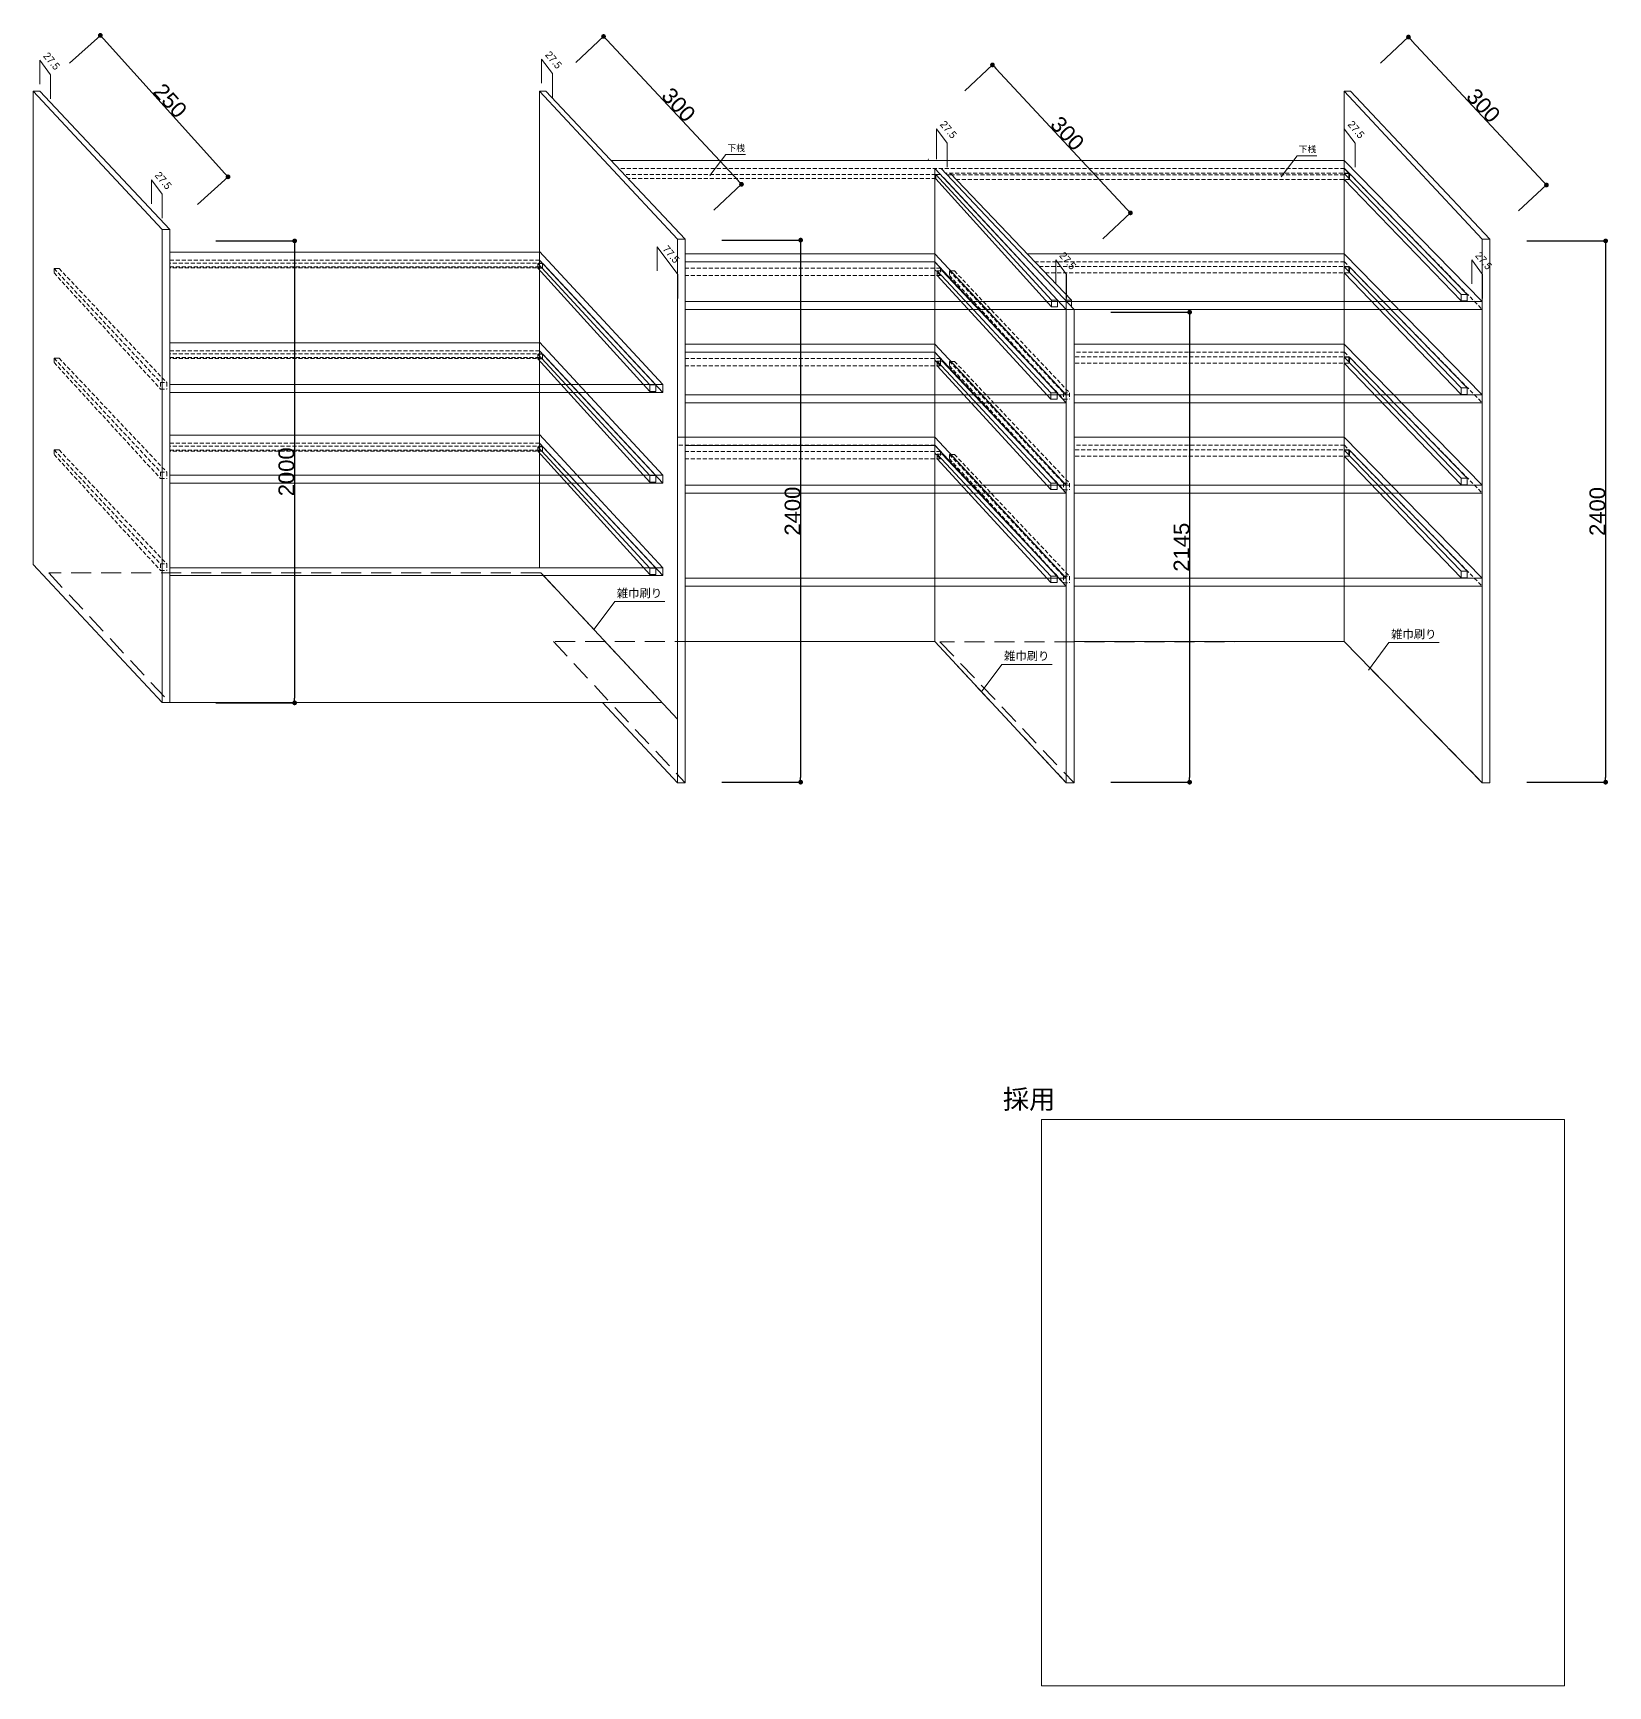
# Model space of a CAD drawing. Header units: millimetres. Extents: x 0 to 1313252738, y -131 to 560100888.
# Drawn here: x 1313053343 to 1313063353, y 560053336 to 560063838 of the extents above; entities that cross this region are included whole.
import ezdxf

# ---------------------------------------------------------------- set-up
doc = ezdxf.new("R2010")
doc.units = ezdxf.units.MM
doc.linetypes.add('DASHED', pattern=[19.05, 12.7, -6.35])
doc.layers.get('0').update_dxf_attribs({"lineweight": 0})
doc.layers.add('TOS_M1', color=7, linetype='Continuous', lineweight=9)
doc.layers.add('家具', color=7, linetype='Continuous', lineweight=0)
doc.styles.add('onnjuku', font='arial.ttf')
doc.dimstyles.new('onnjuku', dxfattribs={"dimtxt": 100, "dimasz": 30, "dimexe": 1.25, "dimexo": 0.625, "dimtad": 1, "dimdec": 0, "dimtxsty": 'onnjuku', "dimblk": 'DOT', "dimcen": 2.5, "dimadec": 0, "dimazin": 0, "dimtfac": 1, "dimtdec": 0, "dimtmove": 0, "dimatfit": 3, "dimfxl": 500, "dimfxlon": 1, "dimarcsym": 0})

# ---------------------------------------------------------------- blocks, each defined once
blk = doc.blocks.new('_Dot')
at = {"color": 0, "linetype": 'ByBlock', "lineweight": -2}
blk.add_line((-0.5, 0), (-1, 0), dxfattribs=at)
at = {"color": 0, "linetype": 'ByBlock', "const_width": 0.5}
blk.add_lwpolyline([(-0.25, 0, 1), (0.25, 0, 1)], format="xyb", close=True, dxfattribs=at)
blk = doc.blocks.new('*D380')
at = {"layer": 'Defpoints', "color": 0, "transparency": 16777216}
for p in [(1313061907, 560063646), (1313062962, 560062872), (1313062784, 560062707)]:
    blk.add_point(p, dxfattribs=at)
at = {"layer": 'TOS_M1', "color": 0, "lineweight": -2, "transparency": 16777216}
for p, q in [((1313061908, 560063647), (1313062085, 560063813)), ((1313062105, 560063790), (1313062941, 560062894)), ((1313062785, 560062707), (1313062962, 560062873))]:
    blk.add_line(p, q, dxfattribs=at)
at = {"layer": 'TOS_M1', "color": 0, "lineweight": -2, "transparency": 16777216, "xscale": 30, "yscale": 30, "zscale": 30}
for p, rotation in [((1313062085, 560063812), 133.0235227633998), ((1313062962, 560062872), 313.0235227633999)]:
    blk.add_blockref('_Dot', p, dxfattribs=dict(at, rotation=rotation))
at = {"layer": 'TOS_M1', "color": 0, "transparency": 16777216, "insert": (1313062561, 560063377), "char_height": 100, "width": 289.22, "attachment_point": 5, "rotation": 313.0235, "style": 'onnjuku'}
blk.add_mtext('300', dxfattribs=at)
blk = doc.blocks.new('*D381')
at = {"layer": 'Defpoints', "color": 0, "transparency": 16777216}
for p in [(1313062607, 560062517), (1313062607, 560059078), (1313063338, 560059078)]:
    blk.add_point(p, dxfattribs=at)
at = {"layer": 'TOS_M1', "color": 0, "lineweight": -2, "transparency": 16777216}
for p, q in [((1313062838, 560062517), (1313063339, 560062517)), ((1313063338, 560062487), (1313063338, 560059108)), ((1313062838, 560059078), (1313063339, 560059078))]:
    blk.add_line(p, q, dxfattribs=at)
at = {"layer": 'TOS_M1', "color": 0, "lineweight": -2, "transparency": 16777216, "xscale": 30, "yscale": 30, "zscale": 30}
for p, rotation in [((1313063338, 560062517), 90), ((1313063338, 560059078), 270)]:
    blk.add_blockref('_Dot', p, dxfattribs=dict(at, rotation=rotation))
at = {"layer": 'TOS_M1', "color": 0, "transparency": 16777216, "insert": (1313063286, 560060798), "char_height": 100, "attachment_point": 5, "rotation": 90, "style": 'onnjuku'}
blk.add_mtext('2400', dxfattribs=at)
blk = doc.blocks.new('*D382')
at = {"layer": 'Defpoints', "color": 0, "transparency": 16777216}
for p in [(1313059264, 560063469), (1313060318, 560062695), (1313060141, 560062530)]:
    blk.add_point(p, dxfattribs=at)
at = {"layer": 'TOS_M1', "color": 0, "lineweight": -2, "transparency": 16777216}
for p, q in [((1313059265, 560063470), (1313059442, 560063635)), ((1313059462, 560063613), (1313060298, 560062717)), ((1313060142, 560062530), (1313060319, 560062696))]:
    blk.add_line(p, q, dxfattribs=at)
at = {"layer": 'TOS_M1', "color": 0, "lineweight": -2, "transparency": 16777216, "xscale": 30, "yscale": 30, "zscale": 30}
for p, rotation in [((1313059441, 560063635), 133.0235227675437), ((1313060318, 560062695), 313.0235227675439)]:
    blk.add_blockref('_Dot', p, dxfattribs=dict(at, rotation=rotation))
at = {"layer": 'TOS_M1', "color": 0, "transparency": 16777216, "insert": (1313059917, 560063200), "char_height": 100, "width": 289.22, "attachment_point": 5, "rotation": 313.0235, "style": 'onnjuku'}
blk.add_mtext('300', dxfattribs=at)
blk = doc.blocks.new('*D383')
at = {"layer": 'Defpoints', "color": 0, "transparency": 16777216}
for p in [(1313059964, 560062064), (1313059964, 560059078), (1313060694, 560059078)]:
    blk.add_point(p, dxfattribs=at)
at = {"layer": 'TOS_M1', "color": 0, "lineweight": -2, "transparency": 16777216}
for p, q in [((1313060194, 560062064), (1313060696, 560062064)), ((1313060694, 560062034), (1313060694, 560059108)), ((1313060194, 560059078), (1313060696, 560059078))]:
    blk.add_line(p, q, dxfattribs=at)
at = {"layer": 'TOS_M1', "color": 0, "lineweight": -2, "transparency": 16777216, "xscale": 30, "yscale": 30, "zscale": 30}
for p, rotation in [((1313060694, 560062064), 90), ((1313060694, 560059078), 270)]:
    blk.add_blockref('_Dot', p, dxfattribs=dict(at, rotation=rotation))
at = {"layer": 'TOS_M1', "color": 0, "transparency": 16777216, "insert": (1313060643, 560060571), "char_height": 100, "attachment_point": 5, "rotation": 90, "style": 'onnjuku'}
blk.add_mtext('2145', dxfattribs=at)
blk = doc.blocks.new('*D384')
at = {"layer": 'Defpoints', "color": 0, "transparency": 16777216}
for p in [(1313056792, 560063651), (1313057846, 560062877), (1313057669, 560062711)]:
    blk.add_point(p, dxfattribs=at)
at = {"layer": 'TOS_M1', "color": 0, "lineweight": -2, "transparency": 16777216}
for p, q in [((1313056793, 560063651), (1313056970, 560063817)), ((1313056990, 560063794), (1313057826, 560062899)), ((1313057670, 560062712), (1313057847, 560062877))]:
    blk.add_line(p, q, dxfattribs=at)
at = {"layer": 'TOS_M1', "color": 0, "lineweight": -2, "transparency": 16777216, "xscale": 30, "yscale": 30, "zscale": 30}
for p, rotation in [((1313056969, 560063816), 133.0235227597742), ((1313057846, 560062877), 313.0235227597743)]:
    blk.add_blockref('_Dot', p, dxfattribs=dict(at, rotation=rotation))
at = {"layer": 'TOS_M1', "color": 0, "transparency": 16777216, "insert": (1313057446, 560063382), "char_height": 100, "width": 289.22, "attachment_point": 5, "rotation": 313.0235, "style": 'onnjuku'}
blk.add_mtext('300', dxfattribs=at)
blk = doc.blocks.new('*D385')
at = {"layer": 'Defpoints', "color": 0, "transparency": 16777216}
for p in [(1313057492, 560062522), (1313057492, 560059078), (1313058222, 560059078)]:
    blk.add_point(p, dxfattribs=at)
at = {"layer": 'TOS_M1', "color": 0, "lineweight": -2, "transparency": 16777216}
for p, q in [((1313057722, 560062522), (1313058224, 560062522)), ((1313058222, 560062492), (1313058222, 560059108)), ((1313057722, 560059078), (1313058224, 560059078))]:
    blk.add_line(p, q, dxfattribs=at)
at = {"layer": 'TOS_M1', "color": 0, "lineweight": -2, "transparency": 16777216, "xscale": 30, "yscale": 30, "zscale": 30}
for p, rotation in [((1313058222, 560062522), 90), ((1313058222, 560059078), 270)]:
    blk.add_blockref('_Dot', p, dxfattribs=dict(at, rotation=rotation))
at = {"layer": 'TOS_M1', "color": 0, "transparency": 16777216, "insert": (1313058171, 560060800), "char_height": 100, "attachment_point": 5, "rotation": 90, "style": 'onnjuku'}
blk.add_mtext('2400', dxfattribs=at)
blk = doc.blocks.new('*D386')
at = {"layer": 'Defpoints', "color": 0, "transparency": 16777216}
for p in [(1313053576, 560063646), (1313054583, 560062924), (1313054388, 560062748)]:
    blk.add_point(p, dxfattribs=at)
at = {"layer": 'TOS_M1', "color": 0, "lineweight": -2, "transparency": 16777216}
for p, q in [((1313053576, 560063647), (1313053772, 560063823)), ((1313053791, 560063800), (1313054563, 560062946)), ((1313054389, 560062748), (1313054584, 560062925))]:
    blk.add_line(p, q, dxfattribs=at)
at = {"layer": 'TOS_M1', "color": 0, "lineweight": -2, "transparency": 16777216, "xscale": 30, "yscale": 30, "zscale": 30}
for p, rotation in [((1313053771, 560063823), 132.1171530912451), ((1313054583, 560062924), 312.1171530912452)]:
    blk.add_blockref('_Dot', p, dxfattribs=dict(at, rotation=rotation))
at = {"layer": 'TOS_M1', "color": 0, "transparency": 16777216, "insert": (1313054215, 560063408), "char_height": 100, "width": 289.22, "attachment_point": 5, "rotation": 312.1172, "style": 'onnjuku'}
blk.add_mtext('250', dxfattribs=at)
blk = doc.blocks.new('*D387')
at = {"layer": 'Defpoints', "color": 0, "transparency": 16777216}
for p in [(1313054276, 560062517), (1313054276, 560059582), (1313055006, 560059582)]:
    blk.add_point(p, dxfattribs=at)
at = {"layer": 'TOS_M1', "color": 0, "lineweight": -2, "transparency": 16777216}
for p, q in [((1313054506, 560062517), (1313055007, 560062517)), ((1313055006, 560062487), (1313055006, 560059612)), ((1313054506, 560059582), (1313055007, 560059582))]:
    blk.add_line(p, q, dxfattribs=at)
at = {"layer": 'TOS_M1', "color": 0, "lineweight": -2, "transparency": 16777216, "xscale": 30, "yscale": 30, "zscale": 30}
for p, rotation in [((1313055006, 560062517), 90), ((1313055006, 560059582), 270)]:
    blk.add_blockref('_Dot', p, dxfattribs=dict(at, rotation=rotation))
at = {"layer": 'TOS_M1', "color": 0, "transparency": 16777216, "insert": (1313054954, 560061050), "char_height": 100, "attachment_point": 5, "rotation": 90, "style": 'onnjuku'}
blk.add_mtext('2000', dxfattribs=at)

msp = doc.modelspace()

# ---------------------------------------------------------------- linework, layer by layer
at = {"layer": '家具'}
for p, q in [((1313053385.986, 560063512.367), (1313053385.986, 560063664.349)), ((1313053385.986, 560063664.349), (1313053454.522, 560063572.516)), ((1313056575.825, 560063519.562), (1313056575.825, 560063671.545)), ((1313056575.825, 560063671.545), (1313056644.36, 560063579.712)), ((1313053454.522, 560063420.534), (1313053454.522, 560063572.516)), ((1313056644.36, 560063427.73), (1313056644.36, 560063579.712)), ((1313053345.195, 560063467.702), (1313053345.195, 560060460.875)), ((1313053345.195, 560063467.702), (1313054163.884, 560062590.489)), ((1313053385.803, 560063467.702), (1313053345.195, 560063467.702)), ((1313053385.803, 560063467.702), (1313054212.128, 560062590.489)), ((1313056561.493, 560063467.702), (1313056561.493, 560060440.837)), ((1313056561.493, 560063467.702), (1313057438.508, 560062527.993)), ((1313056602.1, 560063467.702), (1313056561.493, 560063467.702)), ((1313056602.1, 560063467.702), (1313057487.296, 560062527.993)), ((1313061676.76, 560063467.702), (1313061676.76, 560059970.905)), ((1313061676.76, 560063467.702), (1313062553.776, 560062527.993)), ((1313061717.368, 560063467.702), (1313061676.76, 560063467.702)), ((1313061717.368, 560063467.702), (1313062602.564, 560062527.993)), ((1313059085.514, 560063077.019), (1313059085.514, 560063229.002)), ((1313059085.514, 560063229.002), (1313059154.05, 560063137.169)), ((1313061676.76, 560063077.019), (1313061676.76, 560063229.002)), ((1313061676.76, 560063229.002), (1313061745.296, 560063137.169)), ((1313059154.05, 560062985.187), (1313059154.05, 560063137.169)), ((1313061745.296, 560062985.187), (1313061745.296, 560063137.169)), ((1313053343.416, 560063035.416), (1313053345.195, 560063035.416)), ((1313053343.416, 560063035.416), (1313053345.195, 560063033.509)), ((1313053345.195, 560063077.019), (1313053345.195, 560063035.416)), ((1313056561.493, 560063077.019), (1313056561.493, 560063035.416)), ((1313061676.76, 560063028.336), (1313057015.978, 560063028.336)), ((1313057645.695, 560062931.885), (1313057745.801, 560063065.692)), ((1313057745.801, 560063065.692), (1313057870.596, 560063065.692)), ((1313059031.637, 560063035.416), (1313059033.417, 560063035.416)), ((1313059031.637, 560063035.416), (1313059033.417, 560063033.509)), ((1313059085.514, 560063077.019), (1313059085.514, 560063035.416)), ((1313061276.677, 560062924.478), (1313061376.783, 560063058.285)), ((1313061376.783, 560063058.285), (1313061501.577, 560063058.285)), ((1313061676.76, 560063077.019), (1313061676.76, 560063035.416)), ((1313062553.776, 560062132.047), (1313061676.76, 560063028.336)), ((1313054095.33, 560062753.541), (1313054095.33, 560062905.524)), ((1313054095.33, 560062905.524), (1313054163.866, 560062813.691)), ((1313056562.04, 560062984.89), (1313056562.04, 560062941.567)), ((1313059073.94, 560062977.81), (1313059073.94, 560059970.905)), ((1313059073.94, 560062977.81), (1313059910.432, 560062081.52)), ((1313059080.439, 560062939.679), (1313059816.396, 560062140.675)), ((1313059080.439, 560062939.679), (1313059097.358, 560062939.679)), ((1313059109.548, 560062939.679), (1313059080.439, 560062939.679)), ((1313059080.439, 560062939.679), (1313059080.439, 560062911.411)), ((1313059080.439, 560062911.411), (1313059816.396, 560062099.072)), ((1313059114.926, 560062977.81), (1313059959.22, 560062081.52)), ((1313059128.907, 560062918.913), (1313059855.224, 560062140.675)), ((1313059183.25, 560062936.209), (1313059154.141, 560062936.209)), ((1313059172.375, 560062947.607), (1313059942.316, 560062140.675)), ((1313061676.729, 560062936.239), (1313061676.76, 560062977.756)), ((1313061676.745, 560062977.771), (1313061706.797, 560062947.607)), ((1313061676.76, 560062977.81), (1313061677.308, 560062977.81)), ((1313061676.766, 560062945.324), (1313061676.766, 560062917.055)), ((1313061676.766, 560062945.045), (1313062419.789, 560062176.817)), ((1313061709.38, 560062944.994), (1313061676.766, 560062945.045)), ((1313061676.766, 560062907.711), (1313062419.789, 560062135.213)), ((1313061677.308, 560062977.81), (1313061720.241, 560062934.063)), ((1313061706.843, 560062947.607), (1313061706.843, 560062907.711)), ((1313061709.398, 560062944.994), (1313062458.617, 560062176.817)), ((1313061709.398, 560062944.993), (1313061709.398, 560062907.711)), ((1313054163.866, 560062661.709), (1313054163.866, 560062813.691)), ((1313054163.884, 560062590.489), (1313054163.884, 560059583.661)), ((1313054163.884, 560062590.489), (1313054212.128, 560062590.489)), ((1313054212.128, 560062590.489), (1313054212.128, 560059583.661)), ((1313057310.106, 560062326.798), (1313057310.106, 560062478.78)), ((1313057310.106, 560062478.78), (1313057440.604, 560062303.923)), ((1313057438.508, 560062527.993), (1313057438.508, 560059074.616)), ((1313057438.508, 560062527.993), (1313057487.296, 560062527.993)), ((1313057487.296, 560062527.993), (1313057487.296, 560059074.616)), ((1313062553.776, 560062527.993), (1313062553.776, 560059074.616)), ((1313062553.776, 560062527.993), (1313062602.564, 560062527.993)), ((1313062602.564, 560062527.993), (1313062602.564, 560059074.616)), ((1313056561.493, 560062445.791), (1313054212.128, 560062445.791)), ((1313056551.452, 560062372.713), (1313057262.741, 560061602.163)), ((1313056583.066, 560062372.713), (1313056551.452, 560062372.713)), ((1313056551.452, 560062372.713), (1313056551.452, 560062344.445)), ((1313057346.569, 560061604.353), (1313056561.493, 560062450.176)), ((1313057346.569, 560061553.826), (1313056562.04, 560062395.264)), ((1313056580.564, 560062344.445), (1313056580.564, 560062375.397)), ((1313057301.569, 560061602.091), (1313056583.066, 560062372.713)), ((1313057344.224, 560062435.176), (1313057342.649, 560062435.176)), ((1313059073.94, 560062435.176), (1313057487.296, 560062435.176)), ((1313059075.333, 560062383.106), (1313057487.296, 560062383.106)), ((1313059073.94, 560062435.176), (1313059910.432, 560061538.887)), ((1313059073.94, 560062384.649), (1313059910.432, 560061488.36)), ((1313059073.94, 560062384.649), (1313059111.737, 560062344.151)), ((1313059075.333, 560062333.305), (1313059075.333, 560062383.106)), ((1313061676.76, 560062435.176), (1313059661.315, 560062435.176)), ((1313059843.992, 560062243.773), (1313059843.992, 560062395.756)), ((1313059843.992, 560062395.756), (1313059912.528, 560062303.923)), ((1313062553.776, 560061538.887), (1313061676.76, 560062435.176)), ((1313062487.336, 560062243.773), (1313062487.336, 560062395.756)), ((1313062487.336, 560062395.756), (1313062555.872, 560062303.923)), ((1313056551.452, 560062344.445), (1313057262.741, 560061560.559)), ((1313056551.452, 560062344.445), (1313056580.564, 560062344.445)), ((1313057440.604, 560062151.941), (1313057440.604, 560062303.923)), ((1313059088.758, 560062326.475), (1313059812.638, 560061552.696)), ((1313059088.758, 560062326.475), (1313059090.484, 560062326.475)), ((1313059088.758, 560062326.475), (1313059090.484, 560062326.475)), ((1313059120.372, 560062326.475), (1313059088.758, 560062326.475)), ((1313059088.758, 560062326.475), (1313059088.758, 560062298.207)), ((1313059088.758, 560062298.207), (1313059812.638, 560061511.092)), ((1313059090.484, 560062326.475), (1313059120.372, 560062326.475)), ((1313059120.372, 560062326.475), (1313059851.466, 560061552.696)), ((1313059910.432, 560062306.731), (1313059910.432, 560059074.616)), ((1313059912.528, 560062151.941), (1313059912.528, 560062303.923)), ((1313061676.766, 560062352.163), (1313061676.766, 560062323.895)), ((1313061676.766, 560062351.885), (1313062419.789, 560061583.656)), ((1313061709.38, 560062351.833), (1313061676.766, 560062351.885)), ((1313061676.766, 560062314.551), (1313062419.789, 560061542.053)), ((1313061709.398, 560062351.833), (1313062458.617, 560061583.656)), ((1313061709.398, 560062351.833), (1313061709.398, 560062314.551)), ((1313062555.872, 560062151.941), (1313062555.872, 560062303.923)), ((1313062419.789, 560062176.817), (1313062458.617, 560062176.817)), ((1313062419.789, 560062176.817), (1313062419.789, 560062135.213)), ((1313062458.617, 560062176.817), (1313062458.617, 560062135.213)), ((1313062553.776, 560062132.047), (1313057487.296, 560062132.047)), ((1313062553.776, 560062081.52), (1313057487.296, 560062081.52)), ((1313059816.396, 560062140.675), (1313059816.396, 560062099.072)), ((1313059816.396, 560062140.675), (1313059855.224, 560062140.675)), ((1313059816.396, 560062099.072), (1313059855.224, 560062099.072)), ((1313059855.224, 560062140.675), (1313059855.224, 560062099.072)), ((1313059903.488, 560062140.675), (1313059942.316, 560062140.675)), ((1313059910.432, 560062081.52), (1313059959.22, 560062081.52)), ((1313059910.432, 560062081.52), (1313062553.776, 560062081.52)), ((1313059942.316, 560062140.675), (1313059942.316, 560062099.072)), ((1313059959.22, 560062081.52), (1313059959.22, 560059074.616)), ((1313062419.789, 560062135.213), (1313062458.617, 560062135.213)), ((1313056561.475, 560061869.908), (1313054212.128, 560061869.908)), ((1313057346.552, 560061028.469), (1313056561.475, 560061874.293)), ((1313059073.94, 560061861.198), (1313057487.296, 560061861.198)), ((1313059073.94, 560061861.198), (1313059910.432, 560060964.909)), ((1313059073.94, 560061861.198), (1313059910.432, 560060964.909)), ((1313061676.76, 560061861.198), (1313059959.22, 560061861.198)), ((1313062553.776, 560060964.909), (1313061676.76, 560061861.198)), ((1313056551.452, 560061796.83), (1313057262.741, 560061026.279)), ((1313056583.066, 560061796.83), (1313056551.452, 560061796.83)), ((1313056551.452, 560061796.83), (1313056551.452, 560061768.562)), ((1313056551.452, 560061768.562), (1313057262.741, 560060984.676)), ((1313056551.452, 560061768.562), (1313056580.564, 560061768.562)), ((1313057346.552, 560060977.943), (1313056562.022, 560061819.381)), ((1313056580.564, 560061768.562), (1313056580.564, 560061799.513)), ((1313057301.569, 560061026.208), (1313056583.066, 560061796.83)), ((1313059075.333, 560061809.129), (1313057487.296, 560061809.129)), ((1313059073.94, 560061810.672), (1313059910.432, 560060914.382)), ((1313059073.94, 560061810.672), (1313059111.737, 560061770.173)), ((1313059073.94, 560061810.672), (1313059111.737, 560061770.173)), ((1313059075.333, 560061759.327), (1313059075.333, 560061809.129)), ((1313059075.333, 560061759.327), (1313059075.333, 560061809.129)), ((1313059111.737, 560061723.132), (1313059075.333, 560061759.327)), ((1313059088.758, 560061752.497), (1313059812.638, 560060978.718)), ((1313059088.758, 560061752.497), (1313059090.484, 560061752.497)), ((1313059088.758, 560061752.497), (1313059090.484, 560061752.497)), ((1313059120.372, 560061752.497), (1313059088.758, 560061752.497)), ((1313059088.758, 560061752.497), (1313059088.758, 560061724.229)), ((1313059090.484, 560061752.497), (1313059120.372, 560061752.497)), ((1313059111.737, 560061770.173), (1313059111.737, 560061723.132)), ((1313059120.372, 560061752.497), (1313059851.466, 560060978.718)), ((1313061676.766, 560061778.186), (1313061676.766, 560061749.918)), ((1313061676.766, 560061777.908), (1313062419.789, 560061009.679)), ((1313061709.38, 560061777.856), (1313061676.766, 560061777.908)), ((1313061676.766, 560061740.573), (1313062419.789, 560060968.076)), ((1313061709.398, 560061777.856), (1313062458.617, 560061009.679)), ((1313061709.398, 560061777.856), (1313061709.398, 560061740.573)), ((1313059088.758, 560061724.229), (1313059812.638, 560060937.115)), ((1313057346.569, 560061604.353), (1313054212.128, 560061604.353)), ((1313057346.569, 560061553.826), (1313054212.128, 560061553.826)), ((1313057262.741, 560061602.163), (1313057301.569, 560061602.163)), ((1313057262.741, 560061602.163), (1313057262.741, 560061560.559)), ((1313057262.741, 560061560.559), (1313057301.569, 560061560.559)), ((1313057301.569, 560061602.163), (1313057301.569, 560061560.559)), ((1313057346.569, 560061604.353), (1313057346.569, 560061553.826)), ((1313059928.628, 560061538.887), (1313057487.296, 560061538.887)), ((1313059812.638, 560061552.696), (1313059851.466, 560061552.696)), ((1313059812.638, 560061552.696), (1313059812.638, 560061511.092)), ((1313059851.466, 560061552.696), (1313059851.466, 560061511.092)), ((1313059910.432, 560061488.36), (1313059910.432, 560061558.145)), ((1313062553.776, 560061538.887), (1313059959.22, 560061538.887)), ((1313062419.789, 560061583.656), (1313062458.617, 560061583.656)), ((1313062419.789, 560061583.656), (1313062419.789, 560061542.053)), ((1313062419.789, 560061542.053), (1313062458.617, 560061542.053)), ((1313062458.617, 560061583.656), (1313062458.617, 560061542.053)), ((1313059910.432, 560061488.36), (1313057487.296, 560061488.36)), ((1313059812.638, 560061511.092), (1313059851.466, 560061511.092)), ((1313059959.22, 560061488.36), (1313062553.776, 560061488.36)), ((1313062553.776, 560061488.36), (1313059959.22, 560061488.36)), ((1313056561.475, 560061282.275), (1313054212.128, 560061282.275)), ((1313056551.452, 560061209.198), (1313057262.741, 560060438.647)), ((1313056583.066, 560061209.198), (1313056551.452, 560061209.198)), ((1313056551.452, 560061209.198), (1313056551.452, 560061180.93)), ((1313057346.552, 560060440.837), (1313056561.475, 560061286.661)), ((1313057346.552, 560060390.311), (1313056562.022, 560061231.749)), ((1313056580.564, 560061180.93), (1313056580.564, 560061211.881)), ((1313057301.569, 560060438.576), (1313056583.066, 560061209.198)), ((1313059073.94, 560061269.803), (1313057438.508, 560061269.803)), ((1313059075.333, 560061217.733), (1313057487.296, 560061217.733)), ((1313059073.94, 560061269.803), (1313059910.432, 560060373.513)), ((1313059073.94, 560061269.803), (1313059910.432, 560060373.513)), ((1313059073.94, 560061219.276), (1313059910.432, 560060322.987)), ((1313059073.94, 560061219.276), (1313059111.737, 560061178.778)), ((1313059075.333, 560061167.932), (1313059075.333, 560061217.733)), ((1313061676.76, 560061269.803), (1313059959.22, 560061269.803)), ((1313062553.776, 560060373.513), (1313061676.76, 560061269.803)), ((1313056551.452, 560061180.93), (1313057262.741, 560060397.044)), ((1313056551.452, 560061180.93), (1313056580.564, 560061180.93)), ((1313059088.758, 560061161.102), (1313059812.638, 560060387.323)), ((1313059088.758, 560061161.102), (1313059090.484, 560061161.102)), ((1313059088.758, 560061161.102), (1313059090.484, 560061161.102)), ((1313059120.372, 560061161.102), (1313059088.758, 560061161.102)), ((1313059088.758, 560061161.102), (1313059088.758, 560061132.834)), ((1313059088.758, 560061132.834), (1313059812.638, 560060345.719)), ((1313059090.484, 560061161.102), (1313059120.372, 560061161.102)), ((1313059120.372, 560061161.102), (1313059851.466, 560060387.323)), ((1313061676.766, 560061186.79), (1313061676.766, 560061158.522)), ((1313061676.766, 560061186.512), (1313062419.789, 560060418.283)), ((1313061709.38, 560061186.46), (1313061676.766, 560061186.512)), ((1313061676.766, 560061149.177), (1313062419.789, 560060376.68)), ((1313061709.398, 560061186.46), (1313062458.617, 560060418.283)), ((1313061709.398, 560061186.46), (1313061709.398, 560061149.177)), ((1313057346.552, 560061028.469), (1313054212.128, 560061028.469)), ((1313057262.741, 560061026.279), (1313057301.569, 560061026.279)), ((1313057262.741, 560061026.279), (1313057262.741, 560060984.676)), ((1313057301.569, 560061026.279), (1313057301.569, 560060984.676)), ((1313057346.552, 560061028.469), (1313057346.552, 560060977.943)), ((1313062419.789, 560061009.679), (1313062458.617, 560061009.679)), ((1313062419.789, 560061009.679), (1313062419.789, 560060968.076)), ((1313062458.617, 560061009.679), (1313062458.617, 560060968.076)), ((1313057346.552, 560060977.943), (1313054212.11, 560060977.943)), ((1313057262.741, 560060984.676), (1313057301.569, 560060984.676)), ((1313059927.905, 560060964.909), (1313057487.296, 560060964.909)), ((1313059910.432, 560060914.382), (1313057487.296, 560060914.382)), ((1313059812.638, 560060978.718), (1313059851.466, 560060978.718)), ((1313059812.638, 560060978.718), (1313059812.638, 560060937.115)), ((1313059812.638, 560060937.115), (1313059851.466, 560060937.115)), ((1313059851.466, 560060978.718), (1313059851.466, 560060937.115)), ((1313062553.776, 560060964.909), (1313059959.22, 560060964.909)), ((1313059959.22, 560060914.382), (1313062553.776, 560060914.382)), ((1313062553.776, 560060914.382), (1313059959.22, 560060914.382)), ((1313062419.789, 560060968.076), (1313062458.617, 560060968.076)), ((1313053345.195, 560060460.875), (1313054163.884, 560059583.661)), ((1313057346.552, 560060390.311), (1313054212.11, 560060390.311)), ((1313057346.552, 560060440.837), (1313054212.128, 560060440.837)), ((1313056588.184, 560060390.311), (1313057438.508, 560059479.2)), ((1313057262.741, 560060438.647), (1313057301.569, 560060438.647)), ((1313057262.741, 560060438.647), (1313057262.741, 560060397.044)), ((1313057262.741, 560060397.044), (1313057301.569, 560060397.044)), ((1313057301.569, 560060438.647), (1313057301.569, 560060397.044)), ((1313057346.552, 560060440.837), (1313057346.552, 560060390.311)), ((1313059910.432, 560060373.513), (1313057487.296, 560060373.513)), ((1313059812.638, 560060387.323), (1313059851.466, 560060387.323)), ((1313059812.638, 560060387.323), (1313059812.638, 560060345.719)), ((1313059851.466, 560060387.323), (1313059851.466, 560060345.719)), ((1313062553.776, 560060373.513), (1313059959.22, 560060373.513)), ((1313062419.789, 560060418.283), (1313062458.617, 560060418.283)), ((1313062419.789, 560060418.283), (1313062419.789, 560060376.68)), ((1313062419.789, 560060376.68), (1313062458.617, 560060376.68)), ((1313062458.617, 560060418.283), (1313062458.617, 560060376.68)), ((1313059910.432, 560060322.987), (1313057487.296, 560060322.987)), ((1313059812.638, 560060345.719), (1313059851.466, 560060345.719)), ((1313059959.22, 560060322.987), (1313062553.776, 560060322.987)), ((1313062553.776, 560060322.987), (1313059959.22, 560060322.987)), ((1313056908.908, 560060049.805), (1313057040.018, 560060225.055)), ((1313057040.018, 560060225.055), (1313057358.448, 560060225.055)), ((1313059073.94, 560059970.905), (1313057487.296, 560059970.905)), ((1313059073.94, 560059970.905), (1313059910.432, 560059074.616)), ((1313059959.22, 560059970.905), (1313061676.76, 560059970.905)), ((1313061676.76, 560059970.905), (1313062553.776, 560059074.616)), ((1313061830.046, 560059789.292), (1313061961.156, 560059964.542)), ((1313061961.156, 560059964.542), (1313062279.586, 560059964.542)), ((1313059370.122, 560059650.648), (1313059501.232, 560059825.898)), ((1313059501.232, 560059825.898), (1313059819.662, 560059825.898)), ((1313054212.672, 560059583.661), (1313054163.884, 560059583.661)), ((1313054188.278, 560059583.661), (1313057341.016, 560059583.661)), ((1313056963.425, 560059583.661), (1313057438.508, 560059074.616)), ((1313057487.296, 560059074.616), (1313057438.508, 560059074.616)), ((1313059959.22, 560059074.616), (1313059910.432, 560059074.616)), ((1313062602.564, 560059074.616), (1313062553.776, 560059074.616))]:
    msp.add_line(p, q, dxfattribs=at)
at = {"layer": '家具', "linetype": 'DASHED', "ltscale": 2}
for p, q in [((1313061677.308, 560062977.81), (1313057063.574, 560062977.81)), ((1313059080.439, 560062939.679), (1313057099.492, 560062939.679)), ((1313059080.625, 560062913.256), (1313057124.383, 560062913.256)), ((1313061706.797, 560062947.607), (1313059143.377, 560062947.607)), ((1313061676.76, 560062936.209), (1313059183.25, 560062936.209)), ((1313061709.398, 560062907.711), (1313059210.442, 560062907.711)), ((1313061677.308, 560062977.81), (1313062553.776, 560062081.52)), ((1313056562.04, 560062395.264), (1313054212.128, 560062395.264)), ((1313056580.564, 560062375.397), (1313054212.128, 560062375.397)), ((1313059073.94, 560062384.649), (1313057487.296, 560062384.649)), ((1313061677.308, 560062384.649), (1313059709.525, 560062384.649)), ((1313061677.308, 560062384.649), (1313062553.776, 560061488.36)), ((1313053476.979, 560062341.458), (1313054154.027, 560061617.226)), ((1313053476.979, 560062341.458), (1313053478.704, 560062341.458)), ((1313053476.979, 560062341.458), (1313053478.704, 560062341.458)), ((1313053508.592, 560062341.458), (1313053476.979, 560062341.458)), ((1313053476.979, 560062341.458), (1313053476.979, 560062313.19)), ((1313053476.979, 560062313.19), (1313054154.027, 560061575.623)), ((1313053478.704, 560062341.458), (1313053508.592, 560062341.458)), ((1313053508.592, 560062341.458), (1313054192.873, 560061617.226)), ((1313056562.04, 560062351.942), (1313054212.128, 560062351.942)), ((1313056580.564, 560062345.004), (1313054212.128, 560062345.004)), ((1313059111.69, 560062344.151), (1313057487.296, 560062344.151)), ((1313059111.69, 560062297.11), (1313057487.296, 560062297.11)), ((1313059111.737, 560062297.11), (1313059075.333, 560062333.305)), ((1313059111.737, 560062344.151), (1313059111.737, 560062297.11)), ((1313059167.924, 560062325.824), (1313059891.804, 560061552.045)), ((1313059167.924, 560062325.824), (1313059169.649, 560062325.824)), ((1313059167.924, 560062325.824), (1313059169.649, 560062325.824)), ((1313059199.538, 560062325.824), (1313059167.924, 560062325.824)), ((1313059167.924, 560062325.824), (1313059167.924, 560062297.556)), ((1313059167.924, 560062297.556), (1313059891.804, 560061510.441)), ((1313059169.649, 560062325.824), (1313059199.538, 560062325.824)), ((1313059199.538, 560062325.824), (1313059930.632, 560061552.045)), ((1313061706.797, 560062354.446), (1313059738.344, 560062354.446)), ((1313061705.703, 560062314.551), (1313059776.411, 560062314.551)), ((1313061706.797, 560062354.446), (1313061705.703, 560062314.551)), ((1313053476.979, 560061772.398), (1313054154.027, 560061048.166)), ((1313053476.979, 560061772.398), (1313053478.704, 560061772.398)), ((1313053476.979, 560061772.398), (1313053478.704, 560061772.398)), ((1313053508.592, 560061772.398), (1313053476.979, 560061772.398)), ((1313053476.979, 560061772.398), (1313053476.979, 560061744.13)), ((1313053476.979, 560061744.13), (1313054154.027, 560061006.562)), ((1313053478.704, 560061772.398), (1313053508.592, 560061772.398)), ((1313053508.592, 560061772.398), (1313054192.873, 560061048.166)), ((1313056562.022, 560061819.381), (1313054212.128, 560061819.381)), ((1313056580.564, 560061799.513), (1313054212.128, 560061799.513)), ((1313056562.04, 560061776.059), (1313054212.128, 560061776.059)), ((1313056580.564, 560061769.12), (1313054212.128, 560061769.12)), ((1313059073.94, 560061810.672), (1313057487.296, 560061810.672)), ((1313059075.333, 560061809.129), (1313057487.296, 560061809.129)), ((1313059111.69, 560061770.173), (1313057487.296, 560061770.173)), ((1313059111.69, 560061770.173), (1313057487.296, 560061770.173)), ((1313059111.737, 560061723.132), (1313059075.333, 560061759.327)), ((1313059111.737, 560061770.173), (1313059111.737, 560061723.132)), ((1313059167.924, 560061751.846), (1313059891.804, 560060978.067)), ((1313059167.924, 560061751.846), (1313059169.649, 560061751.846)), ((1313059167.924, 560061751.846), (1313059169.649, 560061751.846)), ((1313059199.538, 560061751.846), (1313059167.924, 560061751.846)), ((1313059167.924, 560061751.846), (1313059167.924, 560061723.578)), ((1313059169.649, 560061751.846), (1313059199.538, 560061751.846)), ((1313059199.538, 560061751.846), (1313059930.632, 560060978.067)), ((1313061677.308, 560061810.672), (1313059959.22, 560061810.672)), ((1313061706.797, 560061780.469), (1313059959.22, 560061780.469)), ((1313061705.703, 560061740.573), (1313059959.22, 560061740.573)), ((1313061677.308, 560061810.672), (1313062553.776, 560060914.382)), ((1313061706.797, 560061780.469), (1313061705.703, 560061740.573)), ((1313059111.69, 560061723.132), (1313057487.296, 560061723.132)), ((1313059111.69, 560061723.132), (1313057487.296, 560061723.132)), ((1313059167.924, 560061723.578), (1313059891.804, 560060936.464)), ((1313054154.027, 560061617.226), (1313054192.855, 560061617.226)), ((1313054154.027, 560061617.226), (1313054154.027, 560061575.623)), ((1313054154.027, 560061575.623), (1313054192.855, 560061575.623)), ((1313054192.855, 560061617.226), (1313054192.855, 560061575.623)), ((1313059891.804, 560061552.045), (1313059930.632, 560061552.045)), ((1313059891.804, 560061552.045), (1313059891.804, 560061510.441)), ((1313059930.632, 560061552.045), (1313059930.632, 560061510.441)), ((1313059891.804, 560061510.441), (1313059930.632, 560061510.441)), ((1313056562.022, 560061231.749), (1313054212.128, 560061231.749)), ((1313056580.564, 560061211.881), (1313054212.128, 560061211.881)), ((1313057121.54, 560061219.276), (1313057119.165, 560061219.276)), ((1313059073.94, 560061219.276), (1313057438.508, 560061219.276)), ((1313061677.308, 560061219.276), (1313059959.22, 560061219.276)), ((1313061677.308, 560061219.276), (1313062553.776, 560060322.987)), ((1313053476.979, 560061188.849), (1313054154.027, 560060464.617)), ((1313053476.979, 560061188.849), (1313053478.704, 560061188.849)), ((1313053476.979, 560061188.849), (1313053478.704, 560061188.849)), ((1313053508.592, 560061188.849), (1313053476.979, 560061188.849)), ((1313053476.979, 560061188.849), (1313053476.979, 560061160.581)), ((1313053476.979, 560061160.581), (1313054154.027, 560060423.014)), ((1313053478.704, 560061188.849), (1313053508.592, 560061188.849)), ((1313053508.592, 560061188.849), (1313054192.873, 560060464.617)), ((1313056562.04, 560061188.427), (1313054212.128, 560061188.427)), ((1313056580.564, 560061181.488), (1313054212.128, 560061181.488)), ((1313059111.69, 560061178.778), (1313057487.296, 560061178.778)), ((1313059111.69, 560061131.737), (1313057487.296, 560061131.737)), ((1313059111.737, 560061131.737), (1313059075.333, 560061167.932)), ((1313059111.737, 560061178.778), (1313059111.737, 560061131.737)), ((1313059167.924, 560061160.451), (1313059891.804, 560060386.671)), ((1313059167.924, 560061160.451), (1313059169.649, 560061160.451)), ((1313059167.924, 560061160.451), (1313059169.649, 560061160.451)), ((1313059199.538, 560061160.451), (1313059167.924, 560061160.451)), ((1313059167.924, 560061160.451), (1313059167.924, 560061132.182)), ((1313059167.924, 560061132.182), (1313059891.804, 560060345.068)), ((1313059169.649, 560061160.451), (1313059199.538, 560061160.451)), ((1313059199.538, 560061160.451), (1313059930.632, 560060386.671)), ((1313061706.797, 560061189.073), (1313059959.22, 560061189.073)), ((1313061705.703, 560061149.177), (1313059959.22, 560061149.177)), ((1313061706.797, 560061189.073), (1313061705.703, 560061149.177)), ((1313054154.027, 560061048.166), (1313054192.855, 560061048.166)), ((1313054154.027, 560061048.166), (1313054154.027, 560061006.562)), ((1313054154.027, 560061006.562), (1313054192.855, 560061006.562)), ((1313054192.855, 560061048.166), (1313054192.855, 560061006.562)), ((1313059891.804, 560060978.067), (1313059930.632, 560060978.067)), ((1313059891.804, 560060978.067), (1313059891.804, 560060936.464)), ((1313059891.804, 560060936.464), (1313059930.632, 560060936.464)), ((1313059930.632, 560060978.067), (1313059930.632, 560060936.464)), ((1313054154.027, 560060464.617), (1313054192.855, 560060464.617)), ((1313054154.027, 560060464.617), (1313054154.027, 560060423.014)), ((1313054154.027, 560060423.014), (1313054192.855, 560060423.014)), ((1313054192.855, 560060464.617), (1313054192.855, 560060423.014)), ((1313059891.804, 560060386.671), (1313059930.632, 560060386.671)), ((1313059891.804, 560060386.671), (1313059891.804, 560060345.068)), ((1313059930.632, 560060386.671), (1313059930.632, 560060345.068)), ((1313059891.804, 560060345.068), (1313059930.632, 560060345.068))]:
    msp.add_line(p, q, dxfattribs=at)
at = {"layer": '家具', "color": 1, "linetype": 'DASHED', "ltscale": 10}
for p, q in [((1313056571.086, 560060408.63), (1313053442.743, 560060408.63)), ((1313053442.743, 560060408.63), (1313054212.672, 560059583.661)), ((1313056571.086, 560060408.63), (1313057341.016, 560059583.661)), ((1313059073.94, 560059970.905), (1313056650.805, 560059970.905)), ((1313056650.805, 560059970.905), (1313057487.296, 560059074.616)), ((1313059073.94, 560059970.905), (1313059910.432, 560059074.616)), ((1313061676.76, 560059970.905), (1313059107.049, 560059970.517)), ((1313059107.049, 560059970.517), (1313059959.22, 560059074.616)), ((1313061676.76, 560059970.905), (1313062553.776, 560059074.616))]:
    msp.add_line(p, q, dxfattribs=at)
at = {"layer": '家具', "color": 1, "lineweight": 13}
msp.add_lwpolyline([(1313059752.019, 560056934.894), (1313063076.668, 560056934.894), (1313063076.668, 560053336.168), (1313059752.019, 560053336.168)], close=True, dxfattribs=at)

# ---------------------------------------------------------------- texts
at = {"layer": '家具', "char_height": 47.57101, "attachment_point": 1, "rotation": 310.3062415, "style": 'onnjuku'}
for s, insert in [('{\\fMS PGothic|b0|i0|c128|p50;27.5}', (1313053440.896, 560063721.103)), ('{\\fMS PGothic|b0|i0|c128|p50;27.5}', (1313056630.734, 560063728.299)), ('{\\fMS PGothic|b0|i0|c128|p50;27.5}', (1313059140.424, 560063285.756)), ('{\\fMS PGothic|b0|i0|c128|p50;27.5}', (1313061731.67, 560063285.756)), ('{\\fMS PGothic|b0|i0|c128|p50;27.5}', (1313054150.239, 560062962.278)), ('{\\fMS PGothic|b0|i0|c128|p50;77.5}', (1313057377.756, 560062493.699)), ('{\\fMS PGothic|b0|i0|c128|p50;27.5}', (1313059898.902, 560062452.51)), ('{\\fMS PGothic|b0|i0|c128|p50;27.5}', (1313062542.245, 560062452.51))]:
    msp.add_mtext_dynamic_manual_height_columns(s, width=432.78079, gutter_width=237.855, heights=[0], dxfattribs=dict(at, insert=insert))
at = {"layer": '家具', "char_height": 40.29219, "attachment_point": 1, "style": 'onnjuku'}
for insert in [(1313057756.029, 560063126.758), (1313061387.01, 560063119.351)]:
    msp.add_mtext_dynamic_manual_height_columns('{\\fMS PGothic|b0|i0|c128|p50;下桟}', width=366.56117, gutter_width=201.461, heights=[0], dxfattribs=dict(at, insert=insert))
at = {"layer": '家具', "color": 1, "linetype": 'DASHED', "ltscale": 10, "char_height": 52.7714, "attachment_point": 1, "style": 'onnjuku'}
for insert in [(1313057053.413, 560060305.034), (1313061974.551, 560060044.521), (1313059514.628, 560059905.877)]:
    msp.add_mtext_dynamic_manual_height_columns('{\\fMS PGothic|b0|i0|c128|p50;雑巾刷り}', width=480.09173, gutter_width=263.857, heights=[0], dxfattribs=dict(at, insert=insert))
at = {"layer": '家具', "color": 1, "insert": (1313059507.736, 560057125.255), "char_height": 122.09908, "attachment_point": 1, "style": 'onnjuku'}
msp.add_mtext_dynamic_manual_height_columns('{\\fMS PGothic|b0|i0|c128|p50;採用}', width=1110.80544, gutter_width=610.495, heights=[160.949], dxfattribs=at)

# ---------------------------------------------------------------- dimensions: what is measured, and where the dimension line sits
at = {"layer": 'TOS_M1'}
for p1, p2, distance, text, picture, middle in [((1313053575.847, 560063646.445), (1313054388.38, 560062747.739), 262.556, '250', '*D386', (1313054215.208, 560063407.836)), ((1313056792.145, 560063651.051), (1313057669.16, 560062711.341), 242.254, '300', '*D384', (1313057445.566, 560063381.772)), ((1313061907.412, 560063646.445), (1313062784.428, 560062706.736), 242.254, '300', '*D380', (1313062560.834, 560063377.166)), ((1313059264.069, 560063469.307), (1313060141.084, 560062529.597), 242.254, '300', '*D382', (1313059917.49, 560063200.028)), ((1313054275.625, 560062517.456), (1313054275.625, 560059581.597), 730.532, '2000', '*D387', (1313054954.474, 560061049.527)), ((1313057491.922, 560062522.062), (1313057491.922, 560059077.962), 730.532, '2400', '*D385', (1313058170.772, 560060800.012)), ((1313062607.19, 560062517.456), (1313062607.19, 560059077.962), 730.532, '2400', '*D381', (1313063286.039, 560060797.709)), ((1313059963.846, 560062064.271), (1313059963.846, 560059077.962), 730.532, '2145', '*D383', (1313060642.696, 560060571.117))]:
    dim = msp.add_aligned_dim(p1=p1, p2=p2, distance=distance, text=text, dimstyle='onnjuku', dxfattribs=at)
    dim.commit()
    dim.dimension.update_dxf_attribs({"geometry": picture, "text_midpoint": middle})

doc.saveas('drawing.dxf')
